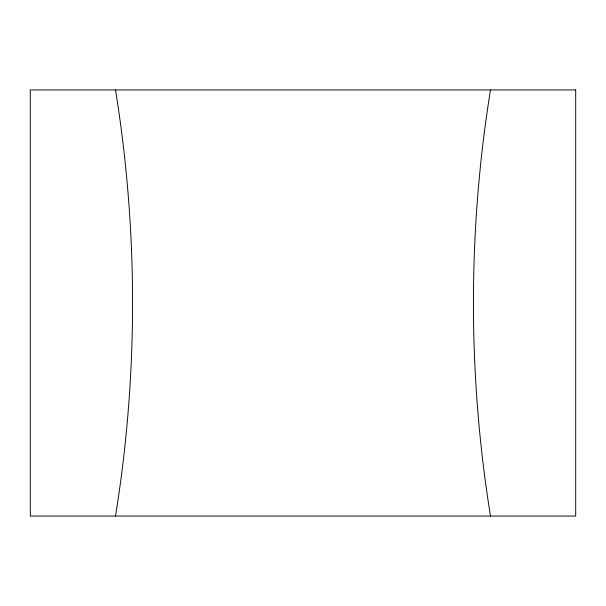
<?xml version="1.0" encoding="UTF-8"?>
<svg xmlns="http://www.w3.org/2000/svg" width="606" height="606" viewBox="0 0 606 606"><rect width="100%" height="100%" fill="white"/><g stroke="black" fill="none" stroke-linecap="round" stroke-linejoin="round"><path stroke-width="0.91" d="M115.519 89.953A1340.063 1340.063 0 0 1 115.519 516.047M490.481 516.047A1340.063 1340.063 0 0 1 490.481 89.953M575.7 89.953L30.3 89.953L30.3 516.047L575.7 516.047L575.7 89.953"/></g></svg>
